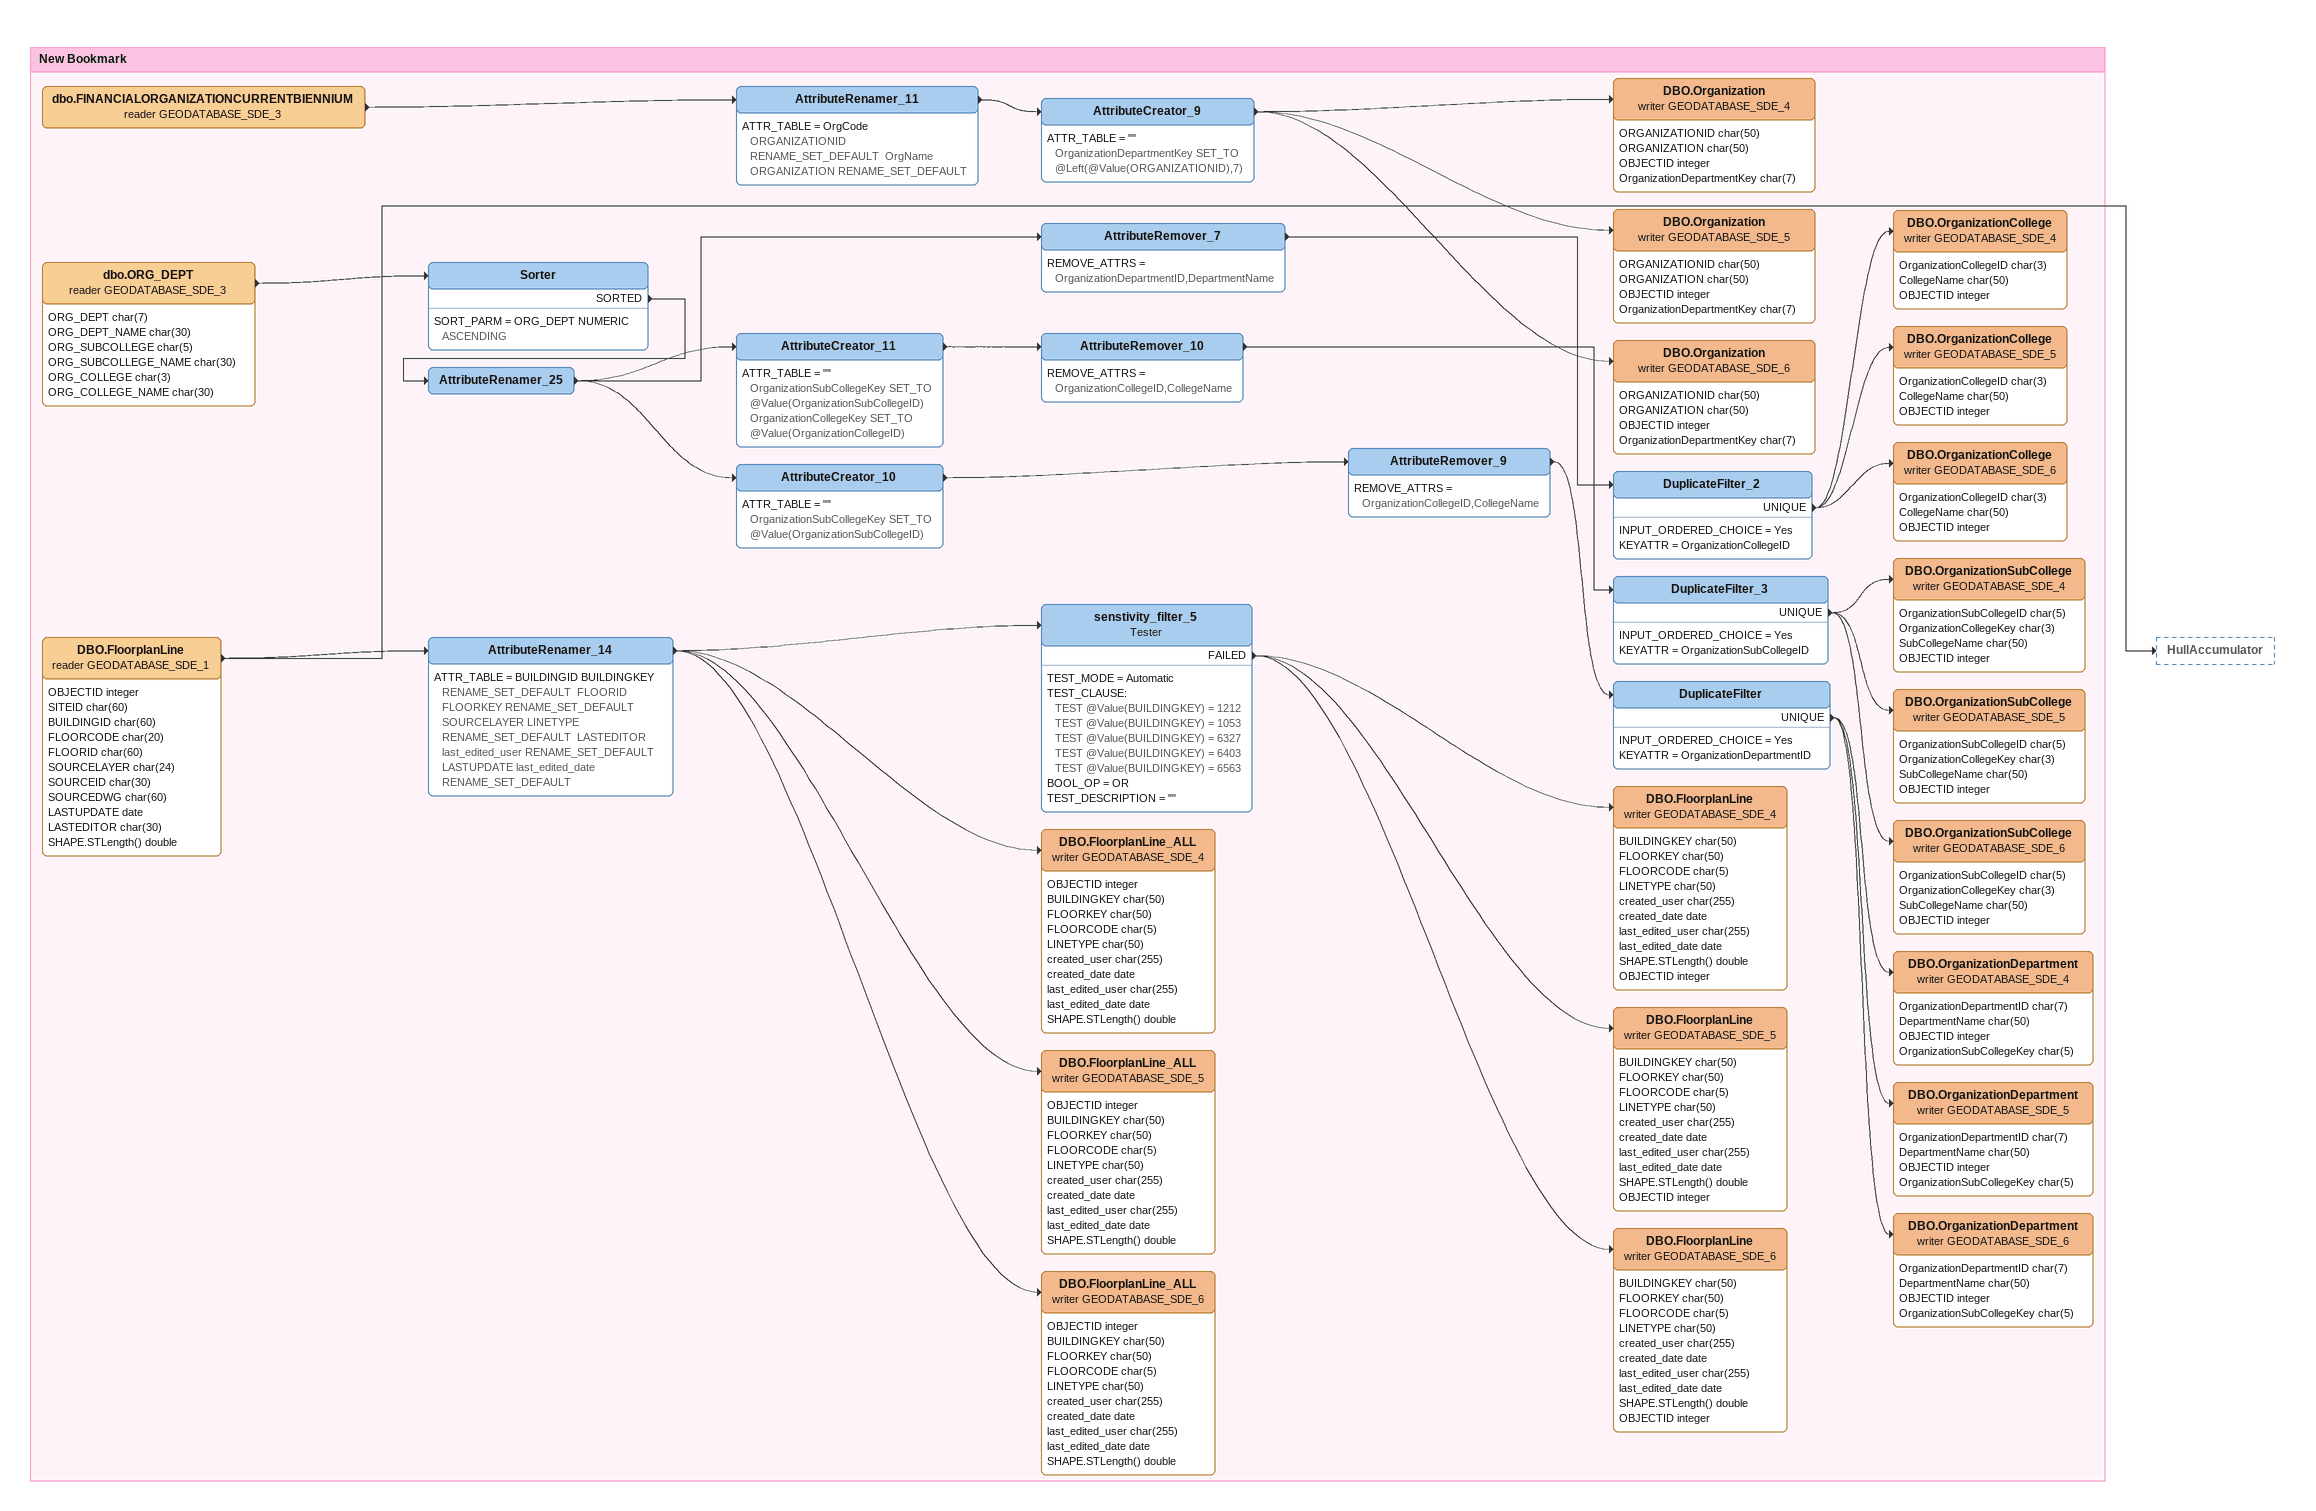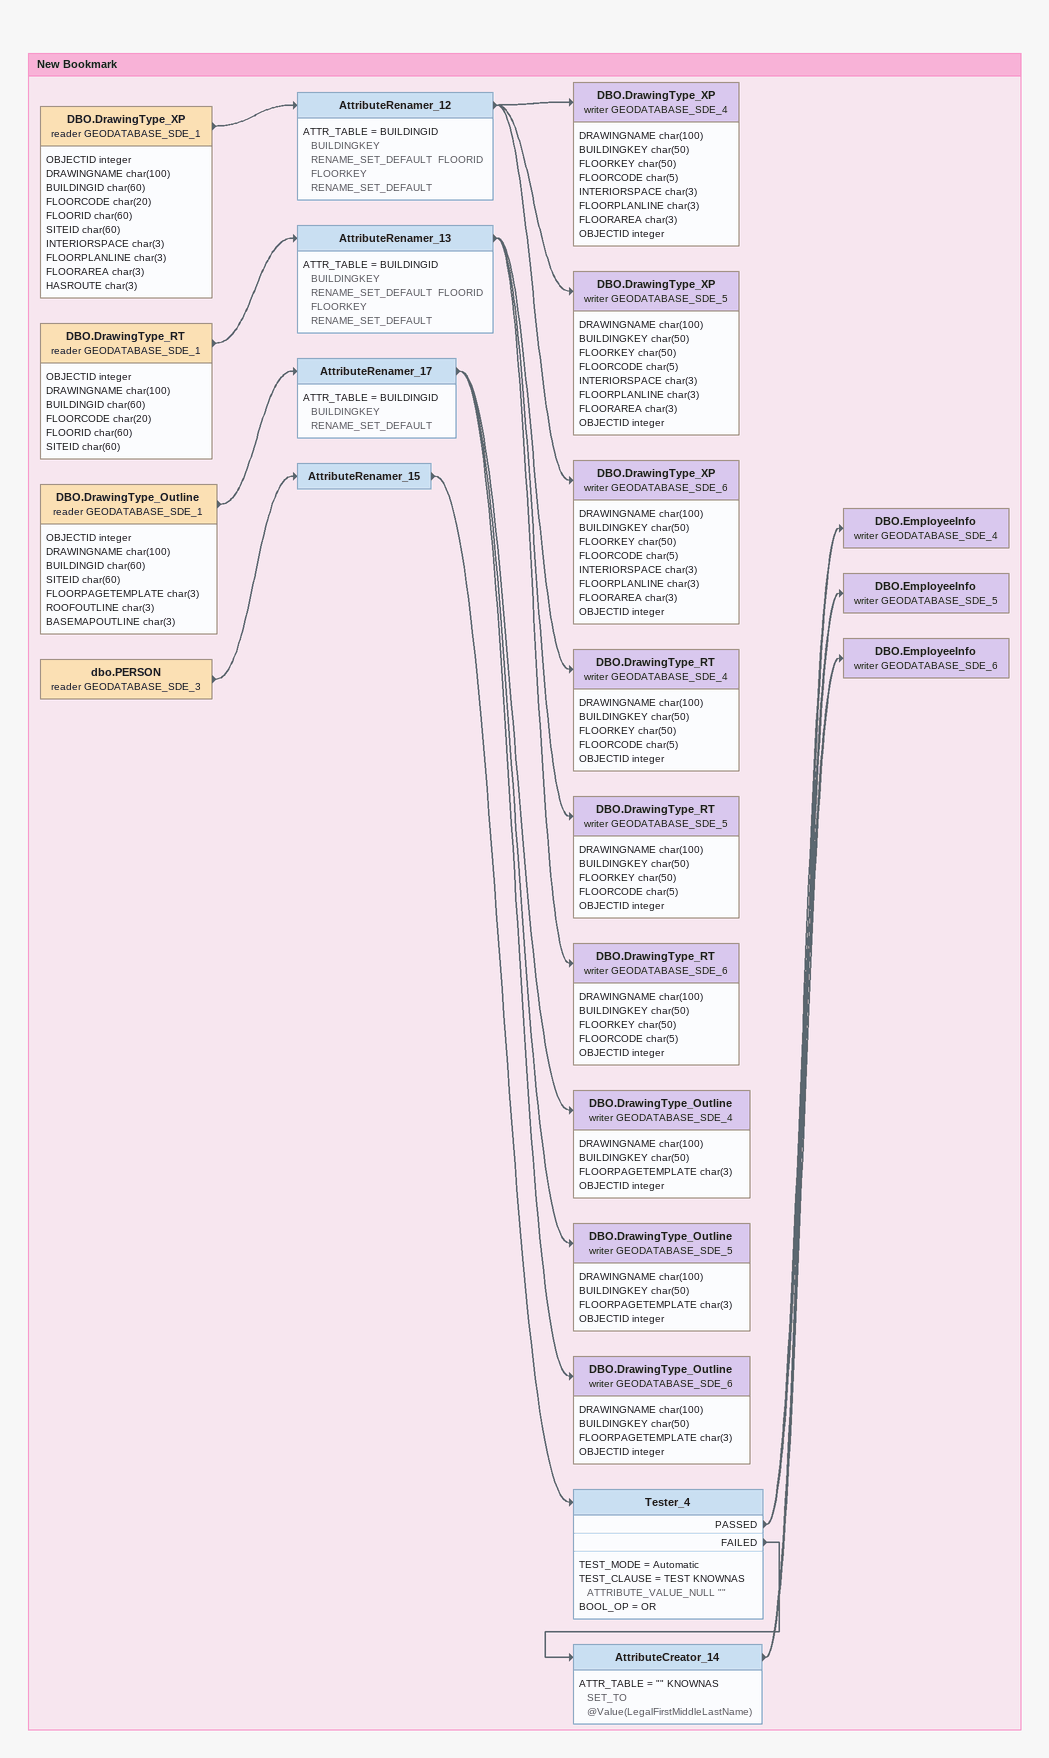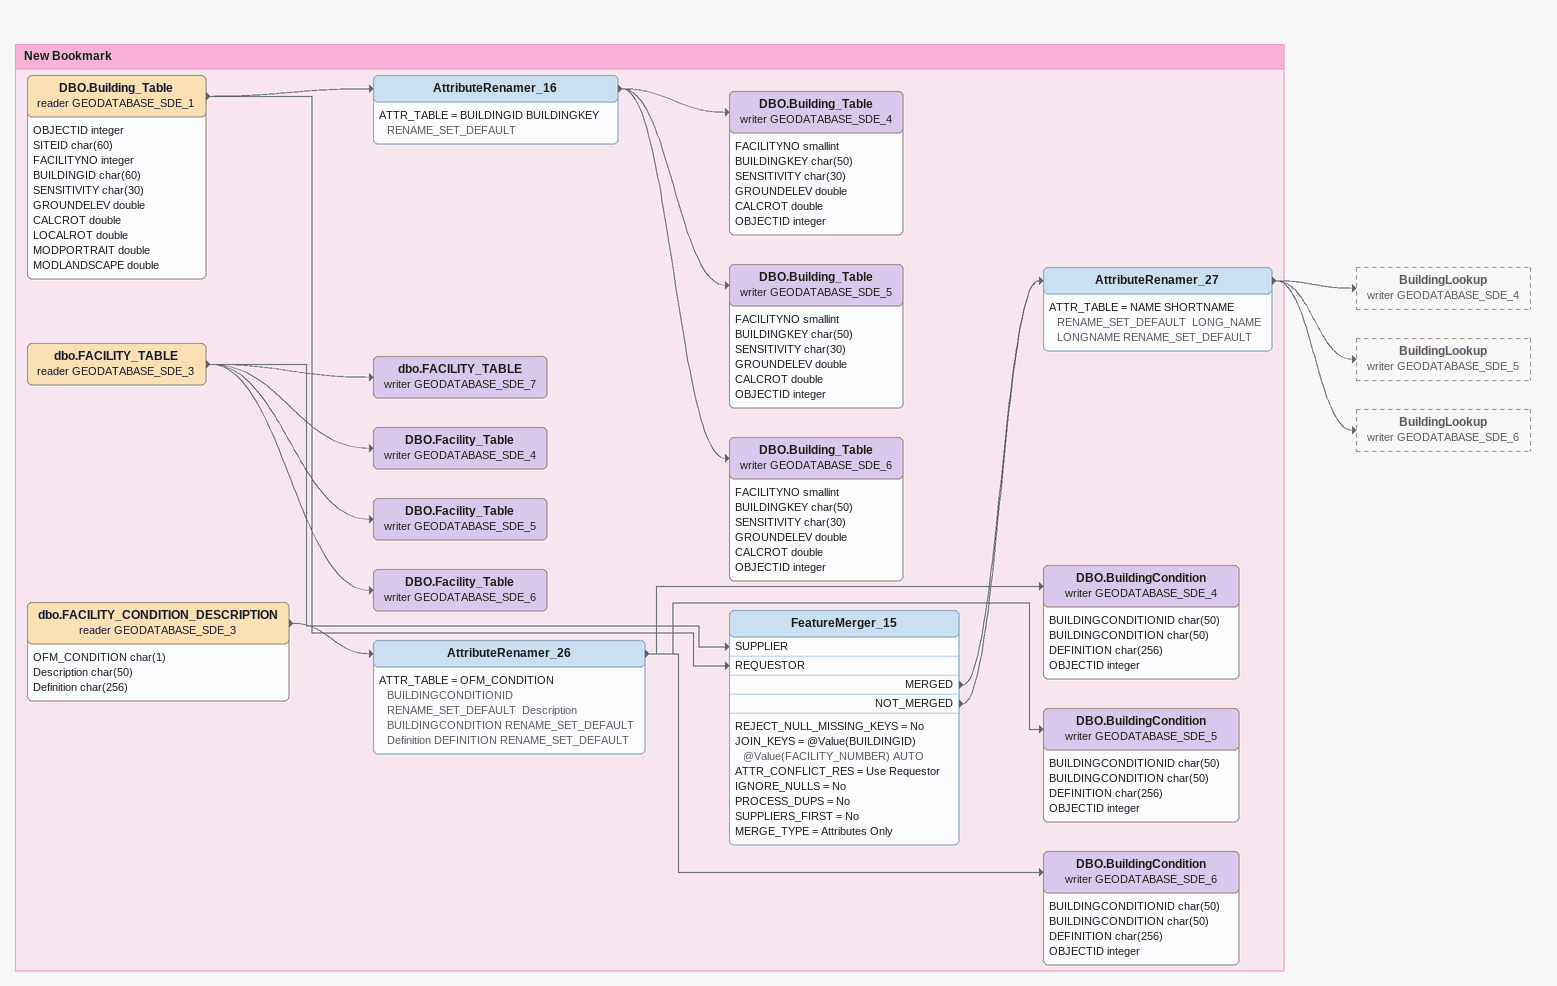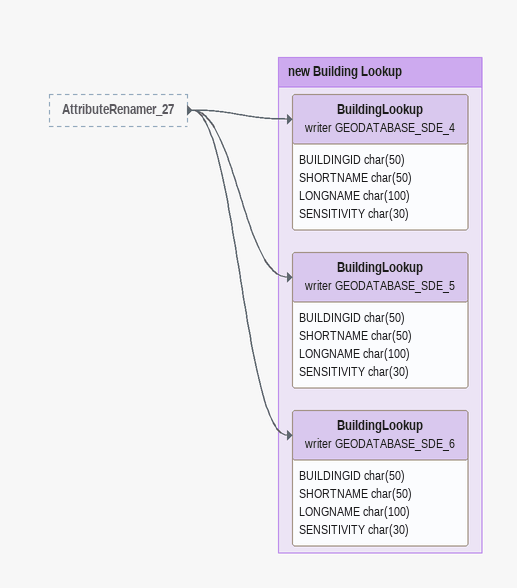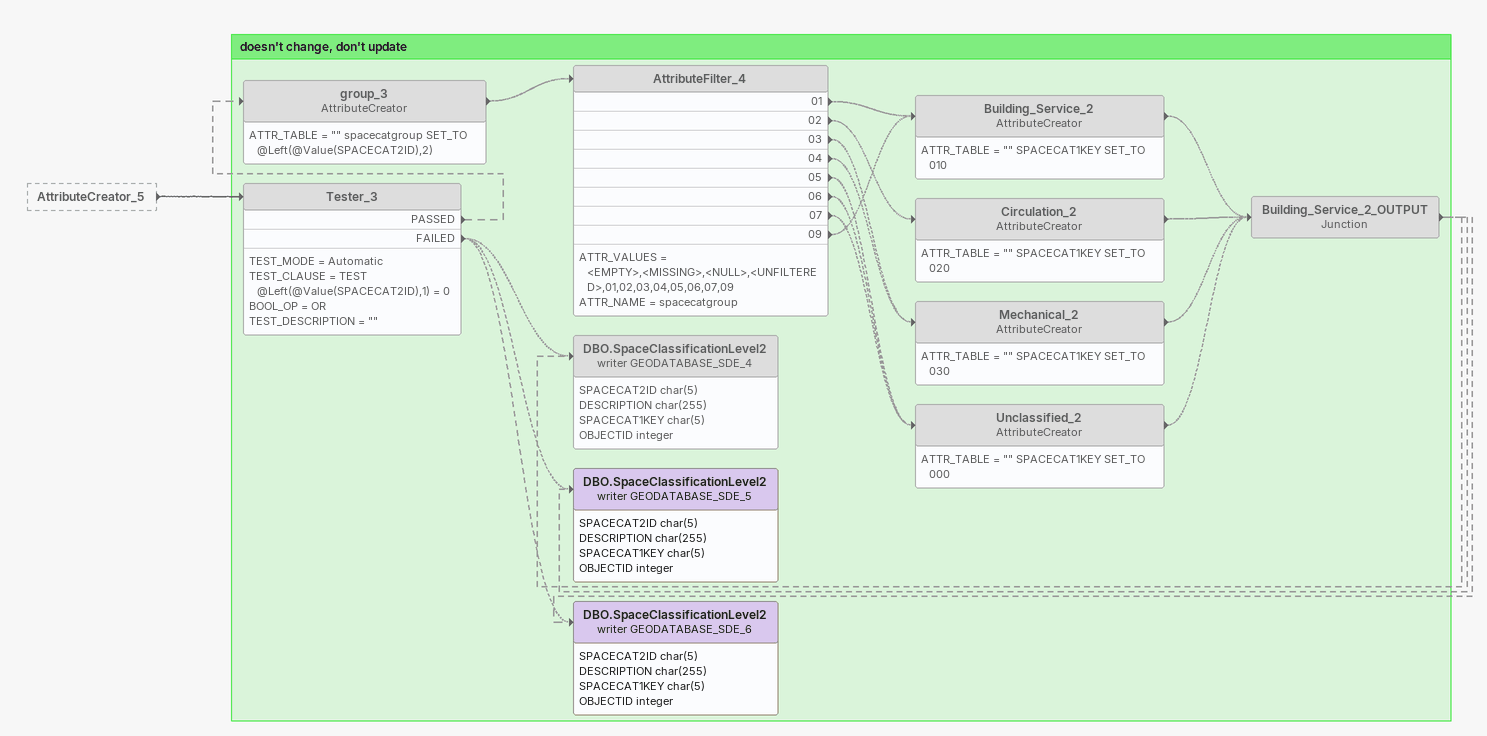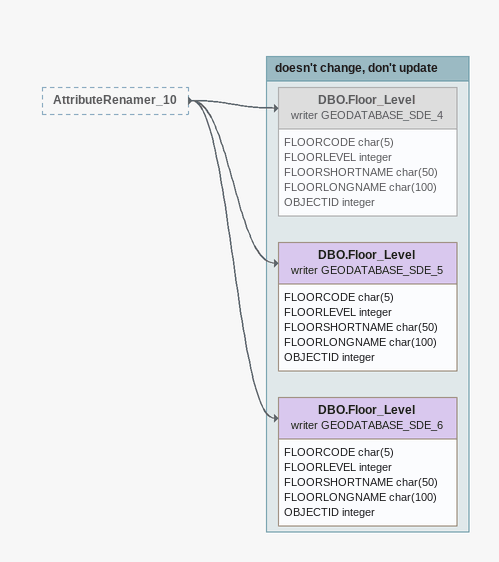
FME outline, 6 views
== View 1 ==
Bookmark: New Bookmark
dbo.ORG_DEPT (reader GEODATABASE_SDE_3)
    attributes: ORG_DEPT char(7), ORG_DEPT_NAME char(30), ORG_SUBCOLLEGE char(5), ORG_SUBCOLLEGE_NAME char(30), ORG_COLLEGE char(3), ORG_COLLEGE_NAME char(30)
    -> Sorter
Sorter
    SORT_PARM = ORG_DEPT NUMERIC ASCENDING
    SORTED -> AttributeRenamer_25
AttributeRenamer_25
    -> AttributeCreator_10
    -> AttributeRemover_7
    -> AttributeCreator_11
AttributeRemover_7
    REMOVE_ATTRS = OrganizationDepartmentID,DepartmentName
    -> DuplicateFilter_2
DuplicateFilter_2
    INPUT_ORDERED_CHOICE = Yes
    KEYATTR = OrganizationCollegeID
    UNIQUE -> DBO.OrganizationCollege (writer GEODATABASE_SDE_4)
    UNIQUE -> DBO.OrganizationCollege (writer GEODATABASE_SDE_5)
    UNIQUE -> DBO.OrganizationCollege (writer GEODATABASE_SDE_6)
DBO.OrganizationCollege (writer GEODATABASE_SDE_4)
    attributes: OrganizationCollegeID char(3), CollegeName char(50), OBJECTID integer
DBO.OrganizationCollege (writer GEODATABASE_SDE_5)
    attributes: OrganizationCollegeID char(3), CollegeName char(50), OBJECTID integer
DBO.OrganizationCollege (writer GEODATABASE_SDE_6)
    attributes: OrganizationCollegeID char(3), CollegeName char(50), OBJECTID integer
AttributeCreator_11
    ATTR_TABLE = "" OrganizationSubCollegeKey SET_TO @Value(OrganizationSubCollegeID)  OrganizationCollegeKey SET_TO @Value(OrganizationCollegeID)
    -> AttributeRemover_10
AttributeRemover_10
    REMOVE_ATTRS = OrganizationCollegeID,CollegeName
    -> DuplicateFilter_3
DuplicateFilter_3
    INPUT_ORDERED_CHOICE = Yes
    KEYATTR = OrganizationSubCollegeID
    UNIQUE -> DBO.OrganizationSubCollege (writer GEODATABASE_SDE_4)
    UNIQUE -> DBO.OrganizationSubCollege (writer GEODATABASE_SDE_6)
    UNIQUE -> DBO.OrganizationSubCollege (writer GEODATABASE_SDE_5)
DBO.OrganizationSubCollege (writer GEODATABASE_SDE_4)
    attributes: OrganizationSubCollegeID char(5), OrganizationCollegeKey char(3), SubCollegeName char(50), OBJECTID integer
DBO.OrganizationSubCollege (writer GEODATABASE_SDE_5)
    attributes: OrganizationSubCollegeID char(5), OrganizationCollegeKey char(3), SubCollegeName char(50), OBJECTID integer
DBO.OrganizationSubCollege (writer GEODATABASE_SDE_6)
    attributes: OrganizationSubCollegeID char(5), OrganizationCollegeKey char(3), SubCollegeName char(50), OBJECTID integer
AttributeCreator_10
    ATTR_TABLE = "" OrganizationSubCollegeKey SET_TO @Value(OrganizationSubCollegeID)
    -> AttributeRemover_9
AttributeRemover_9
    REMOVE_ATTRS = OrganizationCollegeID,CollegeName
    -> DuplicateFilter
DuplicateFilter
    INPUT_ORDERED_CHOICE = Yes
    KEYATTR = OrganizationDepartmentID
    UNIQUE -> DBO.OrganizationDepartment (writer GEODATABASE_SDE_4)
    UNIQUE -> DBO.OrganizationDepartment (writer GEODATABASE_SDE_5)
    UNIQUE -> DBO.OrganizationDepartment (writer GEODATABASE_SDE_6)
DBO.OrganizationDepartment (writer GEODATABASE_SDE_4)
    attributes: OrganizationDepartmentID char(7), DepartmentName char(50), OBJECTID integer, OrganizationSubCollegeKey char(5)
DBO.OrganizationDepartment (writer GEODATABASE_SDE_5)
    attributes: OrganizationDepartmentID char(7), DepartmentName char(50), OBJECTID integer, OrganizationSubCollegeKey char(5)
DBO.OrganizationDepartment (writer GEODATABASE_SDE_6)
    attributes: OrganizationDepartmentID char(7), DepartmentName char(50), OBJECTID integer, OrganizationSubCollegeKey char(5)
dbo.FINANCIALORGANIZATIONCURRENTBIENNIUM (reader GEODATABASE_SDE_3)
    -> AttributeRenamer_11
AttributeRenamer_11
    ATTR_TABLE = OrgCode ORGANIZATIONID RENAME_SET_DEFAULT  OrgName ORGANIZATION RENAME_SET_DEFAULT
    -> AttributeCreator_9
AttributeCreator_9
    ATTR_TABLE = "" OrganizationDepartmentKey SET_TO @Left(@Value(ORGANIZATIONID),7)
    -> DBO.Organization (writer GEODATABASE_SDE_6)
    -> DBO.Organization (writer GEODATABASE_SDE_5)
    -> DBO.Organization (writer GEODATABASE_SDE_4)
DBO.Organization (writer GEODATABASE_SDE_4)
    attributes: ORGANIZATIONID char(50), ORGANIZATION char(50), OBJECTID integer, OrganizationDepartmentKey char(7)
DBO.Organization (writer GEODATABASE_SDE_5)
    attributes: ORGANIZATIONID char(50), ORGANIZATION char(50), OBJECTID integer, OrganizationDepartmentKey char(7)
DBO.Organization (writer GEODATABASE_SDE_6)
    attributes: ORGANIZATIONID char(50), ORGANIZATION char(50), OBJECTID integer, OrganizationDepartmentKey char(7)
DBO.FloorplanLine (reader GEODATABASE_SDE_1)
    attributes: OBJECTID integer, SITEID char(60), BUILDINGID char(60), FLOORCODE char(20), FLOORID char(60), SOURCELAYER char(24), SOURCEID char(30), SOURCEDWG char(60), LASTUPDATE date, LASTEDITOR char(30), SHAPE.STLength() double
    -> AttributeRenamer_14
    -> HullAccumulator
AttributeRenamer_14
    ATTR_TABLE = BUILDINGID BUILDINGKEY RENAME_SET_DEFAULT  FLOORID FLOORKEY RENAME_SET_DEFAULT  SOURCELAYER LINETYPE RENAME_SET_DEFAULT  LASTEDITOR last_edited_user RENAME_SET_DEFAULT  LASTUPDATE last_edited_date RENAME_SET_DEFAULT
    -> senstivity_filter_5
    -> DBO.FloorplanLine_ALL (writer GEODATABASE_SDE_4)
    -> DBO.FloorplanLine_ALL (writer GEODATABASE_SDE_5)
    -> DBO.FloorplanLine_ALL (writer GEODATABASE_SDE_6)
senstivity_filter_5: Tester
    TEST_MODE = Automatic
    TEST_CLAUSE:
      TEST @Value(BUILDINGKEY) = 1212
      TEST @Value(BUILDINGKEY) = 1053
      TEST @Value(BUILDINGKEY) = 6327
      TEST @Value(BUILDINGKEY) = 6403
      TEST @Value(BUILDINGKEY) = 6563
    BOOL_OP = OR
    TEST_DESCRIPTION = ""
    FAILED -> DBO.FloorplanLine (writer GEODATABASE_SDE_4)
    FAILED -> DBO.FloorplanLine (writer GEODATABASE_SDE_5)
    FAILED -> DBO.FloorplanLine (writer GEODATABASE_SDE_6)
DBO.FloorplanLine (writer GEODATABASE_SDE_4)
    attributes: BUILDINGKEY char(50), FLOORKEY char(50), FLOORCODE char(5), LINETYPE char(50), created_user char(255), created_date date, last_edited_user char(255), last_edited_date date, SHAPE.STLength() double, OBJECTID integer
DBO.FloorplanLine (writer GEODATABASE_SDE_5)
    attributes: BUILDINGKEY char(50), FLOORKEY char(50), FLOORCODE char(5), LINETYPE char(50), created_user char(255), created_date date, last_edited_user char(255), last_edited_date date, SHAPE.STLength() double, OBJECTID integer
DBO.FloorplanLine (writer GEODATABASE_SDE_6)
    attributes: BUILDINGKEY char(50), FLOORKEY char(50), FLOORCODE char(5), LINETYPE char(50), created_user char(255), created_date date, last_edited_user char(255), last_edited_date date, SHAPE.STLength() double, OBJECTID integer
DBO.FloorplanLine_ALL (writer GEODATABASE_SDE_4)
    attributes: OBJECTID integer, BUILDINGKEY char(50), FLOORKEY char(50), FLOORCODE char(5), LINETYPE char(50), created_user char(255), created_date date, last_edited_user char(255), last_edited_date date, SHAPE.STLength() double
DBO.FloorplanLine_ALL (writer GEODATABASE_SDE_5)
    attributes: OBJECTID integer, BUILDINGKEY char(50), FLOORKEY char(50), FLOORCODE char(5), LINETYPE char(50), created_user char(255), created_date date, last_edited_user char(255), last_edited_date date, SHAPE.STLength() double
DBO.FloorplanLine_ALL (writer GEODATABASE_SDE_6)
    attributes: OBJECTID integer, BUILDINGKEY char(50), FLOORKEY char(50), FLOORCODE char(5), LINETYPE char(50), created_user char(255), created_date date, last_edited_user char(255), last_edited_date date, SHAPE.STLength() double

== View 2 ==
Bookmark: New Bookmark
DBO.DrawingType_XP (reader GEODATABASE_SDE_1)
    attributes: OBJECTID integer, DRAWINGNAME char(100), BUILDINGID char(60), FLOORCODE char(20), FLOORID char(60), SITEID char(60), INTERIORSPACE char(3), FLOORPLANLINE char(3), FLOORAREA char(3), HASROUTE char(3)
    -> AttributeRenamer_12
AttributeRenamer_12
    ATTR_TABLE = BUILDINGID BUILDINGKEY RENAME_SET_DEFAULT  FLOORID FLOORKEY RENAME_SET_DEFAULT
    -> DBO.DrawingType_XP (writer GEODATABASE_SDE_4)
    -> DBO.DrawingType_XP (writer GEODATABASE_SDE_5)
    -> DBO.DrawingType_XP (writer GEODATABASE_SDE_6)
DBO.DrawingType_XP (writer GEODATABASE_SDE_4)
    attributes: DRAWINGNAME char(100), BUILDINGKEY char(50), FLOORKEY char(50), FLOORCODE char(5), INTERIORSPACE char(3), FLOORPLANLINE char(3), FLOORAREA char(3), OBJECTID integer
DBO.DrawingType_XP (writer GEODATABASE_SDE_5)
    attributes: DRAWINGNAME char(100), BUILDINGKEY char(50), FLOORKEY char(50), FLOORCODE char(5), INTERIORSPACE char(3), FLOORPLANLINE char(3), FLOORAREA char(3), OBJECTID integer
DBO.DrawingType_XP (writer GEODATABASE_SDE_6)
    attributes: DRAWINGNAME char(100), BUILDINGKEY char(50), FLOORKEY char(50), FLOORCODE char(5), INTERIORSPACE char(3), FLOORPLANLINE char(3), FLOORAREA char(3), OBJECTID integer
DBO.DrawingType_RT (reader GEODATABASE_SDE_1)
    attributes: OBJECTID integer, DRAWINGNAME char(100), BUILDINGID char(60), FLOORCODE char(20), FLOORID char(60), SITEID char(60)
    -> AttributeRenamer_13
AttributeRenamer_13
    ATTR_TABLE = BUILDINGID BUILDINGKEY RENAME_SET_DEFAULT  FLOORID FLOORKEY RENAME_SET_DEFAULT
    -> DBO.DrawingType_RT (writer GEODATABASE_SDE_4)
    -> DBO.DrawingType_RT (writer GEODATABASE_SDE_5)
    -> DBO.DrawingType_RT (writer GEODATABASE_SDE_6)
DBO.DrawingType_RT (writer GEODATABASE_SDE_4)
    attributes: DRAWINGNAME char(100), BUILDINGKEY char(50), FLOORKEY char(50), FLOORCODE char(5), OBJECTID integer
DBO.DrawingType_RT (writer GEODATABASE_SDE_5)
    attributes: DRAWINGNAME char(100), BUILDINGKEY char(50), FLOORKEY char(50), FLOORCODE char(5), OBJECTID integer
DBO.DrawingType_RT (writer GEODATABASE_SDE_6)
    attributes: DRAWINGNAME char(100), BUILDINGKEY char(50), FLOORKEY char(50), FLOORCODE char(5), OBJECTID integer
DBO.DrawingType_Outline (reader GEODATABASE_SDE_1)
    attributes: OBJECTID integer, DRAWINGNAME char(100), BUILDINGID char(60), SITEID char(60), FLOORPAGETEMPLATE char(3), ROOFOUTLINE char(3), BASEMAPOUTLINE char(3)
    -> AttributeRenamer_17
AttributeRenamer_17
    ATTR_TABLE = BUILDINGID BUILDINGKEY RENAME_SET_DEFAULT
    -> DBO.DrawingType_Outline (writer GEODATABASE_SDE_4)
    -> DBO.DrawingType_Outline (writer GEODATABASE_SDE_5)
    -> DBO.DrawingType_Outline (writer GEODATABASE_SDE_6)
DBO.DrawingType_Outline (writer GEODATABASE_SDE_4)
    attributes: DRAWINGNAME char(100), BUILDINGKEY char(50), FLOORPAGETEMPLATE char(3), OBJECTID integer
DBO.DrawingType_Outline (writer GEODATABASE_SDE_5)
    attributes: DRAWINGNAME char(100), BUILDINGKEY char(50), FLOORPAGETEMPLATE char(3), OBJECTID integer
DBO.DrawingType_Outline (writer GEODATABASE_SDE_6)
    attributes: DRAWINGNAME char(100), BUILDINGKEY char(50), FLOORPAGETEMPLATE char(3), OBJECTID integer
dbo.PERSON (reader GEODATABASE_SDE_3)
    -> AttributeRenamer_15
AttributeRenamer_15
    -> Tester_4
Tester_4
    TEST_MODE = Automatic
    TEST_CLAUSE = TEST KNOWNAS ATTRIBUTE_VALUE_NULL ""
    BOOL_OP = OR
    PASSED -> DBO.EmployeeInfo (writer GEODATABASE_SDE_4)
    PASSED -> DBO.EmployeeInfo (writer GEODATABASE_SDE_5)
    PASSED -> DBO.EmployeeInfo (writer GEODATABASE_SDE_6)
    FAILED -> AttributeCreator_14
AttributeCreator_14
    ATTR_TABLE = "" KNOWNAS SET_TO @Value(LegalFirstMiddleLastName)
    -> DBO.EmployeeInfo (writer GEODATABASE_SDE_4)
    -> DBO.EmployeeInfo (writer GEODATABASE_SDE_5)
    -> DBO.EmployeeInfo (writer GEODATABASE_SDE_6)
DBO.EmployeeInfo (writer GEODATABASE_SDE_4)
DBO.EmployeeInfo (writer GEODATABASE_SDE_5)
DBO.EmployeeInfo (writer GEODATABASE_SDE_6)

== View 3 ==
Bookmark: New Bookmark
dbo.FACILITY_CONDITION_DESCRIPTION (reader GEODATABASE_SDE_3)
    attributes: OFM_CONDITION char(1), Description char(50), Definition char(256)
    -> AttributeRenamer_26
AttributeRenamer_26
    ATTR_TABLE = OFM_CONDITION BUILDINGCONDITIONID RENAME_SET_DEFAULT  Description BUILDINGCONDITION RENAME_SET_DEFAULT  Definition DEFINITION RENAME_SET_DEFAULT
    -> DBO.BuildingCondition (writer GEODATABASE_SDE_5)
    -> DBO.BuildingCondition (writer GEODATABASE_SDE_6)
    -> DBO.BuildingCondition (writer GEODATABASE_SDE_4)
DBO.BuildingCondition (writer GEODATABASE_SDE_4)
    attributes: BUILDINGCONDITIONID char(50), BUILDINGCONDITION char(50), DEFINITION char(256), OBJECTID integer
DBO.BuildingCondition (writer GEODATABASE_SDE_5)
    attributes: BUILDINGCONDITIONID char(50), BUILDINGCONDITION char(50), DEFINITION char(256), OBJECTID integer
DBO.BuildingCondition (writer GEODATABASE_SDE_6)
    attributes: BUILDINGCONDITIONID char(50), BUILDINGCONDITION char(50), DEFINITION char(256), OBJECTID integer
DBO.Building_Table (reader GEODATABASE_SDE_1)
    attributes: OBJECTID integer, SITEID char(60), FACILITYNO integer, BUILDINGID char(60), SENSITIVITY char(30), GROUNDELEV double, CALCROT double, LOCALROT double, MODPORTRAIT double, MODLANDSCAPE double
    -> AttributeRenamer_16
    -> FeatureMerger_15 [REQUESTOR]
AttributeRenamer_16
    ATTR_TABLE = BUILDINGID BUILDINGKEY RENAME_SET_DEFAULT
    -> DBO.Building_Table (writer GEODATABASE_SDE_4)
    -> DBO.Building_Table (writer GEODATABASE_SDE_5)
    -> DBO.Building_Table (writer GEODATABASE_SDE_6)
DBO.Building_Table (writer GEODATABASE_SDE_4)
    attributes: FACILITYNO smallint, BUILDINGKEY char(50), SENSITIVITY char(30), GROUNDELEV double, CALCROT double, OBJECTID integer
DBO.Building_Table (writer GEODATABASE_SDE_5)
    attributes: FACILITYNO smallint, BUILDINGKEY char(50), SENSITIVITY char(30), GROUNDELEV double, CALCROT double, OBJECTID integer
DBO.Building_Table (writer GEODATABASE_SDE_6)
    attributes: FACILITYNO smallint, BUILDINGKEY char(50), SENSITIVITY char(30), GROUNDELEV double, CALCROT double, OBJECTID integer
dbo.FACILITY_TABLE (reader GEODATABASE_SDE_3)
    -> DBO.Facility_Table (writer GEODATABASE_SDE_6)
    -> DBO.Facility_Table (writer GEODATABASE_SDE_5)
    -> DBO.Facility_Table (writer GEODATABASE_SDE_4)
    -> FeatureMerger_15 [SUPPLIER]
    -> dbo.FACILITY_TABLE (writer GEODATABASE_SDE_7)
FeatureMerger_15
    REJECT_NULL_MISSING_KEYS = No
    JOIN_KEYS = @Value(BUILDINGID) @Value(FACILITY_NUMBER) AUTO
    ATTR_CONFLICT_RES = Use Requestor
    IGNORE_NULLS = No
    PROCESS_DUPS = No
    SUPPLIERS_FIRST = No
    MERGE_TYPE = Attributes Only
    MERGED -> AttributeRenamer_27
    NOT_MERGED -> AttributeRenamer_27
AttributeRenamer_27
    ATTR_TABLE = NAME SHORTNAME RENAME_SET_DEFAULT  LONG_NAME LONGNAME RENAME_SET_DEFAULT
    -> BuildingLookup (writer GEODATABASE_SDE_4)
    -> BuildingLookup (writer GEODATABASE_SDE_5)
    -> BuildingLookup (writer GEODATABASE_SDE_6)
dbo.FACILITY_TABLE (writer GEODATABASE_SDE_7)
DBO.Facility_Table (writer GEODATABASE_SDE_4)
DBO.Facility_Table (writer GEODATABASE_SDE_5)
DBO.Facility_Table (writer GEODATABASE_SDE_6)

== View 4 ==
AttributeRenamer_27 [outside]
    -> BuildingLookup (writer GEODATABASE_SDE_4)
    -> BuildingLookup (writer GEODATABASE_SDE_5)
    -> BuildingLookup (writer GEODATABASE_SDE_6)

Bookmark: new Building Lookup
BuildingLookup (writer GEODATABASE_SDE_4)
    attributes: BUILDINGID char(50), SHORTNAME char(50), LONGNAME char(100), SENSITIVITY char(30)
BuildingLookup (writer GEODATABASE_SDE_5)
    attributes: BUILDINGID char(50), SHORTNAME char(50), LONGNAME char(100), SENSITIVITY char(30)
BuildingLookup (writer GEODATABASE_SDE_6)
    attributes: BUILDINGID char(50), SHORTNAME char(50), LONGNAME char(100), SENSITIVITY char(30)

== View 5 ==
AttributeCreator_5 [outside]
    -> Tester_3

Bookmark: doesn't change, don't update
Tester_3 [off]
    TEST_MODE = Automatic
    TEST_CLAUSE = TEST @Left(@Value(SPACECAT2ID),1) = 0
    BOOL_OP = OR
    TEST_DESCRIPTION = ""
    PASSED -> group_3 [off]
    FAILED -> DBO.SpaceClassificationLevel2 (writer GEODATABASE_SDE_6) [off]
    FAILED -> DBO.SpaceClassificationLevel2 (writer GEODATABASE_SDE_5) [off]
    FAILED -> DBO.SpaceClassificationLevel2 (writer GEODATABASE_SDE_4) [off]
group_3: AttributeCreator [off]
    ATTR_TABLE = "" spacecatgroup SET_TO @Left(@Value(SPACECAT2ID),2)
    -> AttributeFilter_4 [off]
AttributeFilter_4 [off]
    ATTR_VALUES = <EMPTY>,<MISSING>,<NULL>,<UNFILTERED>,01,02,03,04,05,06,07,09
    ATTR_NAME = spacecatgroup
    01 -> Building_Service_2 [off]
    02 -> Circulation_2 [off]
    03 -> Mechanical_2 [off]
    04 -> Mechanical_2 [off]
    05 -> Unclassified_2 [off]
    06 -> Unclassified_2 [off]
    07 -> Unclassified_2 [off]
    09 -> Building_Service_2 [off]
Building_Service_2: AttributeCreator [off]
    ATTR_TABLE = "" SPACECAT1KEY SET_TO 010
    -> Building_Service_2_OUTPUT [off]
Circulation_2: AttributeCreator [off]
    ATTR_TABLE = "" SPACECAT1KEY SET_TO 020
    -> Building_Service_2_OUTPUT [off]
Mechanical_2: AttributeCreator [off]
    ATTR_TABLE = "" SPACECAT1KEY SET_TO 030
    -> Building_Service_2_OUTPUT [off]
Unclassified_2: AttributeCreator [off]
    ATTR_TABLE = "" SPACECAT1KEY SET_TO 000
    -> Building_Service_2_OUTPUT [off]
Building_Service_2_OUTPUT: Junction [off]
    -> DBO.SpaceClassificationLevel2 (writer GEODATABASE_SDE_4) [off]
    -> DBO.SpaceClassificationLevel2 (writer GEODATABASE_SDE_5) [off]
    -> DBO.SpaceClassificationLevel2 (writer GEODATABASE_SDE_6) [off]
DBO.SpaceClassificationLevel2 (writer GEODATABASE_SDE_4) [off]
    attributes: SPACECAT2ID char(5), DESCRIPTION char(255), SPACECAT1KEY char(5), OBJECTID integer
DBO.SpaceClassificationLevel2 (writer GEODATABASE_SDE_5)
    attributes: SPACECAT2ID char(5), DESCRIPTION char(255), SPACECAT1KEY char(5), OBJECTID integer
DBO.SpaceClassificationLevel2 (writer GEODATABASE_SDE_6)
    attributes: SPACECAT2ID char(5), DESCRIPTION char(255), SPACECAT1KEY char(5), OBJECTID integer

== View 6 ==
AttributeRenamer_10 [outside]
    -> DBO.Floor_Level (writer GEODATABASE_SDE_4)
    -> DBO.Floor_Level (writer GEODATABASE_SDE_5)
    -> DBO.Floor_Level (writer GEODATABASE_SDE_6)

Bookmark: doesn't change, don't update
DBO.Floor_Level (writer GEODATABASE_SDE_4) [off]
    attributes: FLOORCODE char(5), FLOORLEVEL integer, FLOORSHORTNAME char(50), FLOORLONGNAME char(100), OBJECTID integer
DBO.Floor_Level (writer GEODATABASE_SDE_5)
    attributes: FLOORCODE char(5), FLOORLEVEL integer, FLOORSHORTNAME char(50), FLOORLONGNAME char(100), OBJECTID integer
DBO.Floor_Level (writer GEODATABASE_SDE_6)
    attributes: FLOORCODE char(5), FLOORLEVEL integer, FLOORSHORTNAME char(50), FLOORLONGNAME char(100), OBJECTID integer
